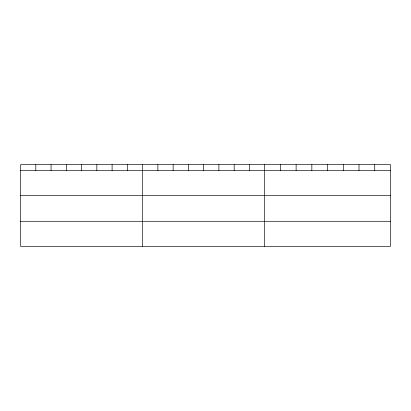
<?xml version="1.0" encoding="UTF-8"?>
<svg xmlns="http://www.w3.org/2000/svg" width="411" height="411" viewBox="0 0 411 411"><rect width="100%" height="100%" fill="white"/><g stroke="black" fill="none" stroke-linecap="round" stroke-linejoin="round"><path stroke-width="0.62" d="M390.45 195.513L390.45 164.683L20.55 164.683L20.55 246.317L390.45 246.317L390.45 195.513L20.55 195.513M20.55 170.493L390.45 170.493M20.55 221.293L390.45 221.293M374.729 164.683L374.729 170.493M359.009 164.683L359.009 170.493M343.288 164.683L343.288 170.493M327.567 164.683L327.567 170.493M311.846 164.683L311.846 170.493M296.125 164.683L296.125 170.493M280.405 164.683L280.405 170.493M264.684 164.683L264.684 246.317M249.426 164.683L249.426 170.493M234.167 164.683L234.167 170.493M218.909 164.683L218.909 170.493M203.65 164.683L203.65 170.493M188.392 164.683L188.392 170.493M173.134 164.683L173.134 170.493M157.875 164.683L157.875 170.493M142.617 164.683L142.617 246.317M127.359 164.683L127.359 170.493M112.1 164.683L112.1 170.493M96.842 164.683L96.842 170.493M81.584 164.683L81.584 170.493M66.325 164.683L66.325 170.493M51.067 164.683L51.067 170.493M35.808 164.683L35.808 170.493"/></g></svg>
